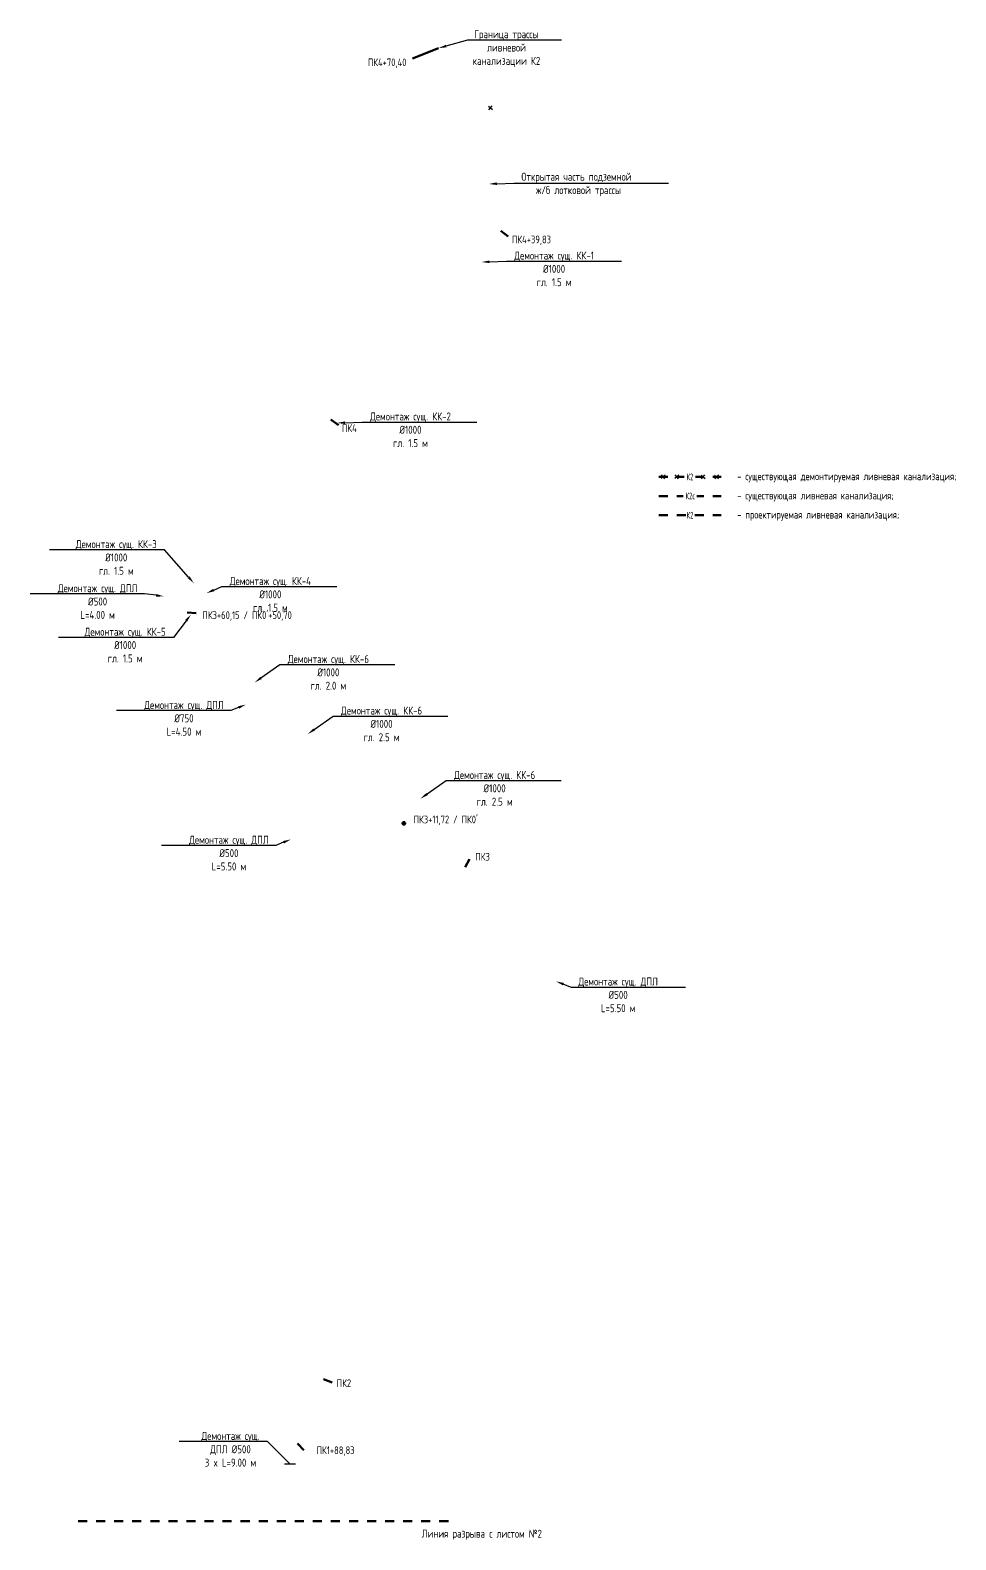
# Model space of a CAD drawing. Header units: millimetres. Extents: x 23834235 to 25435680, y -11289 to 22997815.
# Drawn here: x 23888701 to 24033338, y 22559417 to 22795266 of the extents above; entities that cross this region are included whole.
import ezdxf
from ezdxf import colors
from ezdxf.entities.mleader import LeaderData, LeaderLine
from ezdxf.math import Vec2, Vec3

# ---------------------------------------------------------------- set-up
doc = ezdxf.new("R2010")
doc.units = ezdxf.units.MM
doc.set_wipeout_variables(frame=1)
doc.linetypes.add('Штриховая', pattern=[2822.222233, 1411.111116, -1411.111116])
for name, color, linetype, lineweight in [('Text blocks_Ном._пера__28', 7, 'Continuous', 13), ('ВК_Текст', 7, 'Continuous', 25), ('Пикеты', 1, 'Continuous', 60), ('Труба К2', 7, 'Continuous', 60)]:
    doc.layers.add(name, color=color, linetype=linetype, lineweight=lineweight)
doc.layers.add('Выноски', color=7, linetype='Continuous')
doc.styles.add('GOST 2.304', font='GOST_type.ttf')
doc.styles.add('GOST_100', font='cs_gost2304.shx', dxfattribs={"width": 0.7, "height": 300})

# ---------------------------------------------------------------- blocks, each defined once
blk = doc.blocks.new('*U4')
at = {"color": 255}
blk.add_wipeout([(-200, 125), (200, 125), (200, -125), (-200, -125)], dxfattribs=at)
at = {"layer": 'ВК_Текст', "insert": (0, 0), "char_height": 250, "attachment_point": 5, "style": 'GOST_100'}
blk.add_mtext('К2', dxfattribs=at)
blk = doc.blocks.new('hdsgth')
at = {"color": 255}
blk.add_wipeout([(-1038, 533), (1038, 533), (1038, -533), (-1038, -533)], dxfattribs=at)
at = {"layer": 'ВК_Текст', "insert": (51, 25), "char_height": 1066.7, "attachment_point": 5, "rotation": 359.99126, "style": 'GOST_100'}
blk.add_mtext('К2c', dxfattribs=at)
blk = doc.blocks.new('_ArchTick')
at = {"color": 0, "linetype": 'ByBlock', "const_width": 0.15}
blk.add_lwpolyline([(-0.5, -0.5), (0.5, 0.5)], dxfattribs=at)

msp = doc.modelspace()

# ---------------------------------------------------------------- hatches: boundary and pattern name
at = {"layer": 'Пикеты'}
h = msp.add_hatch(dxfattribs=at)
h.set_pattern_fill('ANGLE', color=256)
h.set_pattern_definition([(0, (-327504.5386, -3791.1246), (0, 6.985), [5.08, -1.905]), (90, (-327504.5386, -3791.1246), (-6.985, 4e-16), [5.08, -1.905])])
h.paths.add_polyline_path([(23946892.562, 22671353.231, 1), (23947297.385, 22671353.231, 1)])

# ---------------------------------------------------------------- linework, layer by layer
for p, q in [((23960328.28, 22783393.829, 38430.854), (23960943.65, 22782859.81, -106840.295)), ((23960368.956, 22782819.134, 38430.854), (23960902.975, 22783434.504, -106840.295)), ((23987932.932, 22725745.727, 72631.988), (23987317.562, 22725211.708, -72639.161)), ((23987892.257, 22725171.033, 72631.988), (23987358.238, 22725786.403, -72639.161)), ((23995655.391, 22725745.727, 72631.988), (23996270.762, 22725211.708, -72639.161)), ((23995696.067, 22725171.033, 72631.988), (23996230.086, 22725786.403, -72639.161))]:
    msp.add_line(p, q)
at = {"color": 1, "linetype": 'Штриховая', "lineweight": 50}
msp.add_line((23896188.242, 22562352.881, 115163), (23954061.913, 22562352.881, 115163), dxfattribs=at)
at = {"layer": 'Пикеты', "color": 240, "lineweight": 70, "true_color": 0xed1f24}
for p, q in [((23948455.336, 22790860.74), (23952508.95, 22792452.445)), ((23963409.925, 22763048.35), (23962255.043, 22763927.841)), ((23936852.596, 22733562.282), (23935697.714, 22734441.774)), ((23914654.086, 22704186.226), (23913205.87, 22704285.864)), ((23957361.488, 22665774.166), (23956665.917, 22664500.024)), ((23935879.963, 22583985.53), (23934534.657, 22584530.884)), ((23931478.871, 22573418.162), (23930451.565, 22574443.784))]:
    msp.add_line(p, q, dxfattribs=at)
at = {"layer": 'Пикеты'}
msp.add_circle((23947094.974, 22671353.231), 202.412, dxfattribs=at)
at = {"layer": 'Труба К2', "linetype": 'Штриховая'}
for p, q in [((23986913.404, 22725478.753), (23996674.92, 22725478.753)), ((23986913.404, 22722483.871), (23996674.92, 22722483.871))]:
    msp.add_line(p, q, dxfattribs=at)

# ---------------------------------------------------------------- block references
at = {"layer": 'ВК_Текст', "xscale": 4.266666666666672, "yscale": 4.266666666666672, "zscale": 4.266666666666672}
msp.add_blockref('*U4', (23991794.081, 22719488.989), dxfattribs=at)

# ---------------------------------------------------------------- texts
at = {"insert": (23949880.222, 22561018.484), "char_height": 1250, "attachment_point": 1, "rotation": 359.89890485, "style": 'GOST 2.304'}
msp.add_mtext_dynamic_manual_height_columns('Линия разрыва с листом №2', width=25694.82588, gutter_width=12.5, heights=[0], dxfattribs=at)
at = {"layer": 'Text blocks_Ном._пера__28', "style": 'GOST 2.304'}
for s, p in [('- существующая демонтируемая ливневая канализация;', (23999165.842, 22724961.208)), ('- существующая ливневая канализация;', (23999165.842, 22721966.327)), ('- проектируемая ливневая канализация;', (23999165.842, 22718971.445))]:
    msp.add_text(s, height=1200, dxfattribs=at).set_placement(p)
at = {"layer": 'Пикеты', "style": 'GOST 2.304'}
for s, p in [('ПК4+70,40', (23941456.099, 22789643.535)), ('ПК4+39,83', (23963969.702, 22761974.354, -123453)), ('ПК4', (23937412.373, 22732488.287, -123453)), ("ПК3+60,15 / ПК0'+50,70 ", (23915604.966, 22703280.004, -228747)), ("ПК3+11,72 / ПК0'", (23948605.063, 22671362.774, -228747)), ('ПК3', (23958253.394, 22665533.732, -228747)), ('ПК2', (23936595.057, 22583291.255, -228747)), ('ПК1+88,83', (23933453.549, 22572808.184, -228747))]:
    msp.add_text(s, height=1200, dxfattribs=at).set_placement(p)

# ---------------------------------------------------------------- leaders
at = {"layer": 'Выноски', "color": 0, "lineweight": -2}
ml = msp.add_multileader_mtext('Standard', dxfattribs=at)
ml.set_content('{\\C0;Граница трассы\\Pливневой\\Pканализации К2}', color=5, style='GOST 2.304')
ml.set_leader_properties(lineweight=-3)
ml.build(insert=Vec2(0, 0))
ml.multileader.update_dxf_attribs({"text_left_attachment_type": 6, "text_right_attachment_type": 6, "dogleg_length": 1, "arrow_head_size": 1250, "scale": 500})
ctx = ml.context
ctx.base_point, ctx.scale, ctx.char_height, ctx.arrow_head_size, ctx.landing_gap_size, ctx.plane_origin = Vec3(23957186.17, 22793765.127, -193576), 500, 1250, 1250, 900, Vec3(23960053.644, 22789108.96, -193576)
ctx.left_attachment, ctx.right_attachment, ctx.text_align_type = 6, 6, 1
notes = []
notes.append((ctx, [(0, (1, 1, 0), (23957086.322, 22793765.127, -193576), (1, 0), 99.848, [(1, [(23952508.95, 22792452.445, -193576)], 0, [])])]))
ctx.mtext.insert, ctx.mtext.alignment, ctx.mtext.flow_direction = Vec3(23963120.57, 22795265.127, -193576), 2, 5
ml = msp.add_multileader_mtext('Standard', dxfattribs=at)
ml.set_content('{\\C0;Открытая часть подземной\\P ж/б лотковой трассы}', color=5, style='GOST 2.304')
ml.set_leader_properties(lineweight=-3)
ml.build(insert=Vec2(0, 0))
ml.multileader.update_dxf_attribs({"text_left_attachment_type": 6, "text_right_attachment_type": 6, "dogleg_length": 1, "arrow_head_size": 1250, "scale": 500})
ctx = ml.context
ctx.base_point, ctx.scale, ctx.char_height, ctx.arrow_head_size, ctx.landing_gap_size, ctx.plane_origin = Vec3(23964368.329, 22771390.283), 500, 1250, 1250, 900, Vec3(23962103.387, 22750821.884)
ctx.left_attachment, ctx.right_attachment, ctx.text_align_type = 6, 6, 1
notes.append((ctx, [(0, (1, 1, 0), (23964268.481, 22771390.283), (1, 0), 99.848, [(1, [(23960366.06, 22771239.072)], 0, [])])]))
ctx.mtext.insert, ctx.mtext.alignment, ctx.mtext.flow_direction = Vec3(23974063.897, 22772997.681), 2, 5
ml = msp.add_multileader_mtext('Standard', dxfattribs=at)
ml.set_content('{\\C0;Демонтаж сущ. КК-1\\P%%C1000\\Pгл. 1.5 м}', color=5, style='GOST 2.304')
ml.set_leader_properties(lineweight=-3)
ml.build(insert=Vec2(0, 0))
ml.multileader.update_dxf_attribs({"text_left_attachment_type": 6, "text_right_attachment_type": 6, "dogleg_length": 1, "arrow_head_size": 1250, "scale": 500})
ctx = ml.context
ctx.base_point, ctx.scale, ctx.char_height, ctx.arrow_head_size, ctx.landing_gap_size, ctx.plane_origin = Vec3(23963218.555, 22759189.592), 500, 1250, 1250, 900, Vec3(23960953.613, 22738621.193)
ctx.left_attachment, ctx.right_attachment, ctx.text_align_type = 6, 6, 1
notes.append((ctx, [(0, (1, 1, 0), (23963118.707, 22759189.592), (1, 0), 99.848, [(1, [(23959216.286, 22759038.381)], 0, [])])]))
ctx.mtext.insert, ctx.mtext.alignment, ctx.mtext.flow_direction = Vec3(23970568.698, 22760689.592), 2, 5
ml = msp.add_multileader_mtext('Standard', dxfattribs=at)
ml.set_content('{\\C0;Демонтаж сущ. КК-2\\P%%C1000\\Pгл. 1.5 м}', color=5, style='GOST 2.304')
ml.set_leader_properties(lineweight=-3)
ml.build(insert=Vec2(0, 0))
ml.multileader.update_dxf_attribs({"text_left_attachment_type": 6, "text_right_attachment_type": 6, "dogleg_length": 1, "arrow_head_size": 1250, "scale": 500})
ctx = ml.context
ctx.base_point, ctx.scale, ctx.char_height, ctx.arrow_head_size, ctx.landing_gap_size, ctx.plane_origin = Vec3(23940636.289, 22734047.988), 500, 1250, 1250, 900, Vec3(23938371.347, 22713479.589)
ctx.left_attachment, ctx.right_attachment, ctx.text_align_type = 6, 6, 1
notes.append((ctx, [(0, (1, 1, 0), (23940536.442, 22734047.988), (1, 0), 99.848, [(1, [(23936634.021, 22733896.776)], 0, [])])]))
ctx.mtext.insert, ctx.mtext.alignment, ctx.mtext.flow_direction = Vec3(23948124.031, 22735547.988), 2, 5
ml = msp.add_multileader_mtext('Standard', dxfattribs=at)
ml.set_content('{\\C0;Демонтаж сущ. КК-3\\P%%C1000\\Pгл. 1.5 м}', color=5, style='GOST 2.304')
ml.set_leader_properties(lineweight=-3)
ml.build(insert=Vec2(0, 0))
ml.multileader.update_dxf_attribs({"text_left_attachment_type": 6, "text_right_attachment_type": 6, "dogleg_length": 1, "arrow_head_size": 1250, "scale": 500})
ctx = ml.context
ctx.base_point, ctx.scale, ctx.char_height, ctx.arrow_head_size, ctx.landing_gap_size, ctx.plane_origin = Vec3(23894717.411, 22714100.384, -181), 500, 1250, 1250, 900, Vec3(23916021.915, 22688444.85, -181)
ctx.left_attachment, ctx.right_attachment, ctx.text_align_type = 6, 6, 1
notes.append((ctx, [(1, (1, 1, 0), (23909696.244, 22714100.384, -181), (-1, 0), 99.848, [(1, [(23914284.588, 22708862.038, -181)], 0, [])])]))
ctx.mtext.insert, ctx.mtext.alignment, ctx.mtext.flow_direction = Vec3(23902156.904, 22715600.384, -181), 2, 5
ml = msp.add_multileader_mtext('Standard', dxfattribs=at)
ml.set_content('{\\C0;Демонтаж сущ. ДПЛ\\P%%C500\\PL=4.00 м}', color=5, style='GOST 2.304')
ml.set_leader_properties(lineweight=-3)
ml.build(insert=Vec2(0, 0))
ml.multileader.update_dxf_attribs({"text_left_attachment_type": 6, "text_right_attachment_type": 6, "dogleg_length": 1, "arrow_head_size": 1250, "scale": 500})
ctx = ml.context
ctx.base_point, ctx.scale, ctx.char_height, ctx.arrow_head_size, ctx.landing_gap_size, ctx.plane_origin = Vec3(23892020.814, 22707213.217), 500, 1250, 1250, 900, Vec3(23886647.731, 22680596.125)
ctx.left_attachment, ctx.right_attachment, ctx.text_align_type = 6, 6, 1
notes.append((ctx, [(1, (1, 1, 0), (23906552.9, 22707213.217), (-1, 0), 99.848, [(1, [(23909610.861, 22706811.383)], 0, [])])]))
ctx.mtext.insert, ctx.mtext.alignment, ctx.mtext.flow_direction = Vec3(23899236.933, 22708713.217), 2, 5
ml = msp.add_multileader_mtext('Standard', dxfattribs=at)
ml.set_content('{\\C0;Демонтаж сущ. КК-4\\P%%C1000\\Pгл. 1.5 м}', color=5, style='GOST 2.304')
ml.set_leader_properties(lineweight=-3)
ml.build(insert=Vec2(0, 0))
ml.multileader.update_dxf_attribs({"text_left_attachment_type": 6, "text_right_attachment_type": 6, "dogleg_length": 1, "arrow_head_size": 1250, "scale": 500})
ctx = ml.context
ctx.base_point, ctx.scale, ctx.char_height, ctx.arrow_head_size, ctx.landing_gap_size, ctx.plane_origin = Vec3(23918749.306, 22708332.071), 500, 1250, 1250, 900, Vec3(23937880.761, 22685118.958)
ctx.left_attachment, ctx.right_attachment, ctx.text_align_type = 6, 6, 1
notes.append((ctx, [(0, (1, 1, 0), (23918649.458, 22708332.071), (1, 0), 99.848, [(1, [(23916233.83, 22707311.585)], 0, [])])]))
ctx.mtext.insert, ctx.mtext.alignment, ctx.mtext.flow_direction = Vec3(23926233.92, 22709832.071), 2, 5
ml = msp.add_multileader_mtext('Standard', dxfattribs=at)
ml.set_content('{\\C0;Демонтаж сущ. КК-5\\P%%C1000\\Pгл. 1.5 м}', color=5, style='GOST 2.304')
ml.set_leader_properties(lineweight=-3)
ml.build(insert=Vec2(0, 0))
ml.multileader.update_dxf_attribs({"text_left_attachment_type": 6, "text_right_attachment_type": 6, "dogleg_length": 1, "arrow_head_size": 1250, "scale": 500})
ctx = ml.context
ctx.base_point, ctx.scale, ctx.char_height, ctx.arrow_head_size, ctx.landing_gap_size, ctx.plane_origin = Vec3(23896102.426, 22700409.523), 500, 1250, 1250, 900, Vec3(23913237.561, 22680620.199)
ctx.left_attachment, ctx.right_attachment, ctx.text_align_type = 6, 6, 1
notes.append((ctx, [(1, (1, 1, 0), (23911081.259, 22700409.523), (-1, 0), 99.848, [(1, [(23913826.328, 22703976.416)], 0, [])])]))
ctx.mtext.insert, ctx.mtext.alignment, ctx.mtext.flow_direction = Vec3(23903541.919, 22701909.523), 2, 5
ml = msp.add_multileader_mtext('Standard', dxfattribs=at)
ml.set_content('{\\C0;Демонтаж сущ. КК-6\\P%%C1000\\Pгл. 2.0 м}', color=5, style='GOST 2.304')
ml.set_leader_properties(lineweight=-3)
ml.build(insert=Vec2(0, 0))
ml.multileader.update_dxf_attribs({"text_left_attachment_type": 6, "text_right_attachment_type": 6, "dogleg_length": 1, "arrow_head_size": 1250, "scale": 500})
ctx = ml.context
ctx.base_point, ctx.scale, ctx.char_height, ctx.arrow_head_size, ctx.landing_gap_size, ctx.plane_origin = Vec3(23927809.158, 22696147.894), 500, 1250, 1250, 900, Vec3(23922436.075, 22669530.802)
ctx.left_attachment, ctx.right_attachment, ctx.text_align_type = 6, 6, 1
notes.append((ctx, [(0, (1, 1, 0), (23927709.31, 22696147.894), (1, 0), 99.848, [(1, [(23923740.561, 22693336.988)], 0, [])])]))
ctx.mtext.insert, ctx.mtext.alignment, ctx.mtext.flow_direction = Vec3(23935293.325, 22697647.894), 2, 5
ml = msp.add_multileader_mtext('Standard', dxfattribs=at)
ml.set_content('{\\C0;Демонтаж сущ. ДПЛ\\P%%C750\\PL=4.50 м}', color=5, style='GOST 2.304')
ml.set_leader_properties(lineweight=-3)
ml.build(insert=Vec2(0, 0))
ml.multileader.update_dxf_attribs({"text_left_attachment_type": 6, "text_right_attachment_type": 6, "dogleg_length": 1, "arrow_head_size": 1250, "scale": 500})
ctx = ml.context
ctx.base_point, ctx.scale, ctx.char_height, ctx.arrow_head_size, ctx.landing_gap_size, ctx.plane_origin = Vec3(23905516.707, 22688967.684), 500, 1250, 1250, 900, Vec3(23900143.623, 22662350.592)
ctx.left_attachment, ctx.right_attachment, ctx.text_align_type = 6, 6, 1
notes.append((ctx, [(1, (1, 1, 0), (23920048.792, 22688967.684), (-1, 0), 99.848, [(1, [(23922426.493, 22689916.459)], 0, [])])]))
ctx.mtext.insert, ctx.mtext.alignment, ctx.mtext.flow_direction = Vec3(23912732.825, 22690467.684), 2, 5
ml = msp.add_multileader_mtext('Standard', dxfattribs=at)
ml.set_content('{\\C0;Демонтаж сущ. КК-6\\P%%C1000\\Pгл. 2.5 м}', color=5, style='GOST 2.304')
ml.set_leader_properties(lineweight=-3)
ml.build(insert=Vec2(0, 0))
ml.multileader.update_dxf_attribs({"text_left_attachment_type": 6, "text_right_attachment_type": 6, "dogleg_length": 1, "arrow_head_size": 1250, "scale": 500})
ctx = ml.context
ctx.base_point, ctx.scale, ctx.char_height, ctx.arrow_head_size, ctx.landing_gap_size, ctx.plane_origin = Vec3(23936121.673, 22688097.951), 500, 1250, 1250, 900, Vec3(23930748.59, 22661480.859)
ctx.left_attachment, ctx.right_attachment, ctx.text_align_type = 6, 6, 1
notes.append((ctx, [(0, (1, 1, 0), (23936021.825, 22688097.951), (1, 0), 99.848, [(1, [(23932053.076, 22685287.045)], 0, [])])]))
ctx.mtext.insert, ctx.mtext.alignment, ctx.mtext.flow_direction = Vec3(23943605.84, 22689597.951), 2, 5
ml = msp.add_multileader_mtext('Standard', dxfattribs=at)
ml.set_content('{\\C0;Демонтаж сущ. КК-6\\P%%C1000\\Pгл. 2.5 м}', color=5, style='GOST 2.304')
ml.set_leader_properties(lineweight=-3)
ml.build(insert=Vec2(0, 0))
ml.multileader.update_dxf_attribs({"text_left_attachment_type": 6, "text_right_attachment_type": 6, "dogleg_length": 1, "arrow_head_size": 1250, "scale": 500})
ctx = ml.context
ctx.base_point, ctx.scale, ctx.char_height, ctx.arrow_head_size, ctx.landing_gap_size, ctx.plane_origin = Vec3(23953792.505, 22678032.949), 500, 1250, 1250, 900, Vec3(23948419.422, 22651415.857)
ctx.left_attachment, ctx.right_attachment, ctx.text_align_type = 6, 6, 1
notes.append((ctx, [(0, (1, 1, 0), (23953692.657, 22678032.949), (1, 0), 99.848, [(1, [(23949723.908, 22675222.043)], 0, [])])]))
ctx.mtext.insert, ctx.mtext.alignment, ctx.mtext.flow_direction = Vec3(23961276.672, 22679532.949), 2, 5
ml = msp.add_multileader_mtext('Standard', dxfattribs=at)
ml.set_content('{\\C0;Демонтаж сущ. ДПЛ\\P%%C500\\PL=5.50 м}', color=5, style='GOST 2.304')
ml.set_leader_properties(lineweight=-3)
ml.build(insert=Vec2(0, 0))
ml.multileader.update_dxf_attribs({"text_left_attachment_type": 6, "text_right_attachment_type": 6, "dogleg_length": 1, "arrow_head_size": 1250, "scale": 500})
ctx = ml.context
ctx.base_point, ctx.scale, ctx.char_height, ctx.arrow_head_size, ctx.landing_gap_size, ctx.plane_origin = Vec3(23912540.562, 22667904.487), 500, 1250, 1250, 900, Vec3(23907167.479, 22641287.395)
ctx.left_attachment, ctx.right_attachment, ctx.text_align_type = 6, 6, 1
notes.append((ctx, [(1, (1, 1, 0), (23927072.647, 22667904.487), (-1, 0), 99.848, [(1, [(23929450.349, 22668853.262)], 0, [])])]))
ctx.mtext.insert, ctx.mtext.alignment, ctx.mtext.flow_direction = Vec3(23919756.681, 22669404.487), 2, 5
ml = msp.add_multileader_mtext('Standard', dxfattribs=at)
ml.set_content('{\\C0;Демонтаж сущ. ДПЛ\\P%%C500\\PL=5.50 м}', color=5, style='GOST 2.304')
ml.set_leader_properties(lineweight=-3)
ml.build(insert=Vec2(0, 0))
ml.multileader.update_dxf_attribs({"text_left_attachment_type": 6, "text_right_attachment_type": 6, "dogleg_length": 1, "arrow_head_size": 1250, "scale": 500})
ctx = ml.context
ctx.base_point, ctx.scale, ctx.char_height, ctx.arrow_head_size, ctx.landing_gap_size, ctx.plane_origin = Vec3(23973358.622, 22645764.704), 500, 1250, 1250, 900, Vec3(23967985.538, 22619147.612)
ctx.left_attachment, ctx.right_attachment, ctx.text_align_type = 6, 6, 1
notes.append((ctx, [(0, (1, 1, 0), (23973258.774, 22645764.704), (1, 0), 99.848, [(1, [(23970854.435, 22646665.85)], 0, [])])]))
ctx.mtext.insert, ctx.mtext.alignment, ctx.mtext.flow_direction = Vec3(23980574.74, 22647264.704), 2, 5
ml = msp.add_multileader_mtext('Standard', dxfattribs=at)
ml.set_content('{\\C0;Демонтаж сущ.\\PДПЛ %%C500\\P3 x L=9.00 м}', color=5, style='GOST 2.304')
ml.set_leader_properties(lineweight=-3)
ml.set_arrow_properties(name='ARCHTICK')
ml.build(insert=Vec2(0, 0))
ml.multileader.update_dxf_attribs({"text_left_attachment_type": 6, "text_right_attachment_type": 6, "dogleg_length": 1, "arrow_head_size": 1250, "scale": 500})
ctx = ml.context
ctx.base_point, ctx.scale, ctx.char_height, ctx.arrow_head_size, ctx.landing_gap_size, ctx.plane_origin = Vec3(23914331.257, 22574768.373), 500, 1250, 1250, 900, Vec3(23917290.502, 22548707.93)
ctx.left_attachment, ctx.right_attachment, ctx.text_align_type = 6, 6, 1
notes.append((ctx, [(1, (1, 1, 0), (23925763.807, 22574768.373), (-1, 0), 99.848, [(1, [(23929288.144, 22571260.656)], 0, [])])]))
ctx.mtext.insert, ctx.mtext.alignment, ctx.mtext.flow_direction = Vec3(23919997.608, 22576268.373), 2, 5
for ctx, leaders in notes:
    for number, flags, end, landing, length, lines in leaders:
        leader = LeaderData()
        leader.index, (leader.has_last_leader_line, leader.has_dogleg_vector, leader.attachment_direction) = number, flags
        leader.last_leader_point, leader.dogleg_vector, leader.dogleg_length = Vec3(end), Vec3(landing), length
        for number, points, colour, breaks in lines:
            line = LeaderLine()
            line.index, line.vertices, line.color, line.breaks = number, Vec3.list(points), colors.encode_raw_color(colour), breaks
            leader.lines.append(line)
        ctx.leaders.append(leader)

# ---------------------------------------------------------------- next in the draw order: linework, layer by layer
at = {"layer": 'Труба К2', "linetype": 'Штриховая'}
msp.add_line((23986913.404, 22719488.989), (23996674.92, 22719488.989), dxfattribs=at)

# ---------------------------------------------------------------- next in the draw order: block references
msp.add_blockref('hdsgth', (23991794.162, 22722484.029))
at = {"layer": 'ВК_Текст', "xscale": 4.266666666666672, "yscale": 4.266666666666672, "zscale": 4.266666666666672}
msp.add_blockref('*U4', (23991794.162, 22725478.753), dxfattribs=at)

# ---------------------------------------------------------------- next in the draw order: linework, layer by layer
for p, q in [((23990042.056, 22725745.727, 72643.822), (23989426.686, 22725211.708, -72627.327)), ((23990001.38, 22725171.033, 72643.822), (23989467.361, 22725786.403, -72627.327)), ((23993546.268, 22725745.727, 72643.822), (23994161.638, 22725211.708, -72627.327)), ((23993586.944, 22725171.033, 72643.822), (23994120.963, 22725786.403, -72627.327))]:
    msp.add_line(p, q)

doc.saveas('drawing.dxf')
